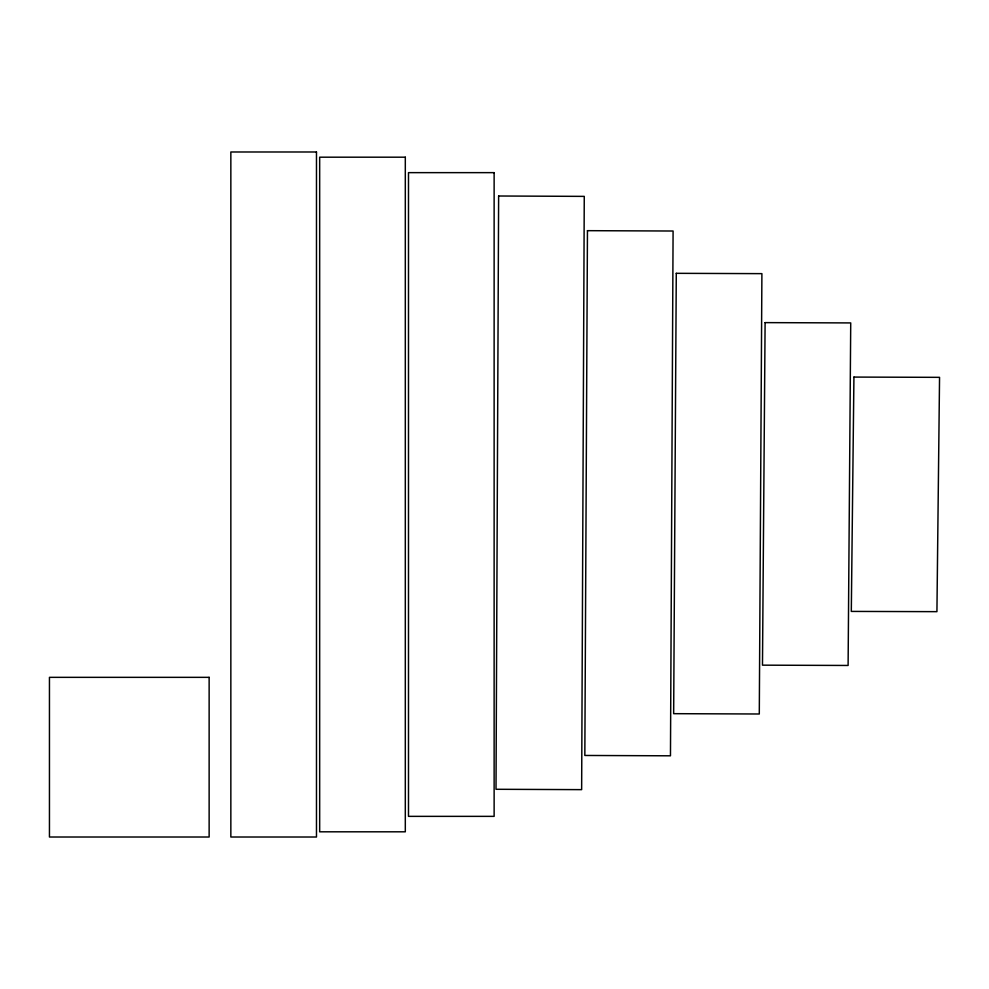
<?xml version="1.0" encoding="UTF-8"?>
<svg xmlns="http://www.w3.org/2000/svg" width="989" height="989" viewBox="0 0 989 989"><rect width="100%" height="100%" fill="white"/><g stroke="black" fill="none" stroke-linecap="round" stroke-linejoin="round"><path stroke-width="1.48" d="M498.629 196.007L496.008 789.284L581.643 789.642L584.264 196.378L498.629 196.007M587.454 230.672L584.833 755.46L670.468 755.806L673.089 231.018L587.454 230.672M676.278 273.323L673.657 713.675L759.292 713.996L761.901 273.644L676.278 273.323M765.103 322.624L762.482 665.164L848.105 665.461L850.725 322.921L765.103 322.624M853.927 377.081L851.306 611.412L936.929 611.659L939.55 377.341L853.927 377.081M316.48 151.985L230.845 151.985L230.845 837.015L316.48 837.015L316.48 151.985M405.305 157.189L319.67 157.189L319.67 831.811L405.305 831.811L405.305 157.189M494.129 172.642L408.494 172.642L408.494 816.358L494.129 816.358L494.129 172.642M209.136 677.341L49.45 677.341L49.45 837.015L209.136 837.015L209.136 677.341"/></g></svg>
